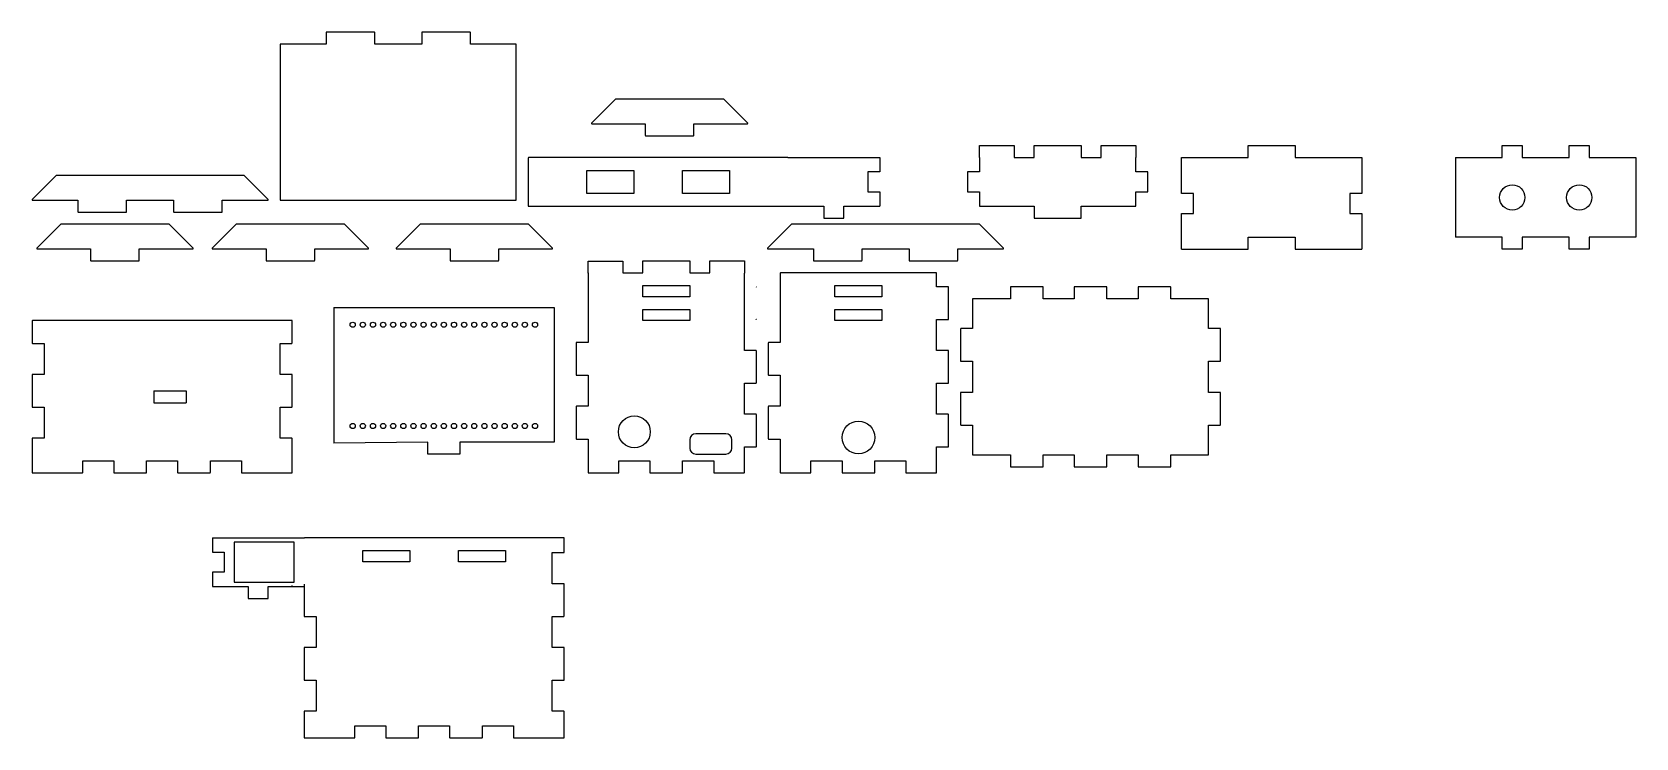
# Model space of a CAD drawing. Extents: x -149 to 253, y -122 to 55.
import ezdxf

# ---------------------------------------------------------------- set-up
doc = ezdxf.new("R2010")
doc.units = 0
doc.layers.add('MODELSKETCH_VISIBLE', color=7, linetype='CONTINUOUS')

msp = doc.modelspace()

# ---------------------------------------------------------------- linework, layer by layer
at = {"layer": 'MODELSKETCH_VISIBLE'}
for p, q in [((-86.76, 52.28), (-86.77, 52.27)), ((-86.72, 52.3), (-86.76, 52.28)), ((-75.3, 52.3), (-86.72, 52.3)), ((-75.29, 55.24), (-75.3, 55.22)), ((-75.3, 55.22), (-75.3, 52.3)), ((-75.28, 55.25), (-75.29, 55.24)), ((-75.27, 55.27), (-75.28, 55.25)), ((-75.26, 55.28), (-75.27, 55.27)), ((-75.22, 55.3), (-75.26, 55.28)), ((-63.18, 55.3), (-75.22, 55.3)), ((-63.16, 55.29), (-63.18, 55.3)), ((-63.15, 55.28), (-63.16, 55.29)), ((-63.13, 55.27), (-63.15, 55.28)), ((-63.12, 55.26), (-63.13, 55.27)), ((-63.1, 55.22), (-63.12, 55.26)), ((-63.1, 52.3), (-63.1, 55.22)), ((-51.3, 52.3), (-63.1, 52.3)), ((-51.29, 55.24), (-51.3, 55.22)), ((-51.3, 55.22), (-51.3, 52.3)), ((-51.28, 55.25), (-51.29, 55.24)), ((-51.27, 55.27), (-51.28, 55.25)), ((-51.26, 55.28), (-51.27, 55.27)), ((-51.22, 55.3), (-51.26, 55.28)), ((-39.18, 55.3), (-51.22, 55.3)), ((-39.16, 55.29), (-39.18, 55.3)), ((-39.15, 55.28), (-39.16, 55.29)), ((-39.13, 55.27), (-39.15, 55.28)), ((-39.12, 55.26), (-39.13, 55.27)), ((-39.1, 55.22), (-39.12, 55.26)), ((-39.1, 52.3), (-39.1, 55.22)), ((-27.68, 52.3), (-39.1, 52.3)), ((-27.66, 52.29), (-27.68, 52.3)), ((-27.65, 52.28), (-27.66, 52.29)), ((-27.63, 52.27), (-27.65, 52.28)), ((-86.79, 52.24), (-86.8, 52.22)), ((-86.8, 52.22), (-86.8, 13.18)), ((-86.78, 52.25), (-86.79, 52.24)), ((-86.77, 52.27), (-86.78, 52.25)), ((-27.62, 52.26), (-27.63, 52.27)), ((-27.6, 52.22), (-27.62, 52.26)), ((-27.6, 13.18), (-27.6, 52.22)), ((-2.71, 38.48), (-8.73, 32.46)), ((-2.67, 38.5), (-2.71, 38.48)), ((24.37, 38.5), (-2.67, 38.5)), ((24.41, 38.48), (24.37, 38.5)), ((30.43, 32.46), (24.41, 38.48)), ((-8.73, 32.46), (-8.75, 32.42)), ((-8.75, 32.42), (-8.75, 32.38)), ((-8.75, 32.38), (-8.73, 32.34)), ((-8.73, 32.34), (-8.72, 32.33)), ((-8.72, 32.33), (-8.68, 32.31)), ((-8.68, 32.31), (-8.67, 32.3)), ((-8.67, 32.3), (4.75, 32.3)), ((4.75, 32.3), (4.75, 29.38)), ((16.95, 32.3), (30.37, 32.3)), ((16.95, 29.38), (16.95, 32.3)), ((30.37, 32.3), (30.41, 32.32)), ((30.41, 32.32), (30.42, 32.33)), ((30.42, 32.33), (30.43, 32.35)), ((30.45, 32.42), (30.43, 32.46)), ((30.43, 32.35), (30.44, 32.36)), ((30.44, 32.36), (30.45, 32.38)), ((30.45, 32.38), (30.45, 32.42)), ((4.75, 29.38), (4.77, 29.34)), ((4.77, 29.34), (4.78, 29.33)), ((4.78, 29.33), (4.8, 29.32)), ((4.8, 29.32), (4.81, 29.31)), ((4.81, 29.31), (4.83, 29.3)), ((4.83, 29.3), (16.87, 29.3)), ((16.87, 29.3), (16.91, 29.32)), ((16.91, 29.32), (16.92, 29.33)), ((16.92, 29.33), (16.93, 29.35)), ((16.93, 29.35), (16.94, 29.36)), ((16.94, 29.36), (16.95, 29.38)), ((88.57, 23.8), (88.57, 26.8)), ((88.57, 26.8), (97.27, 26.8)), ((97.27, 26.8), (97.27, 23.8)), ((102.27, 23.8), (102.27, 26.8)), ((102.27, 26.8), (114.07, 26.8)), ((114.07, 26.8), (114.07, 23.8)), ((119.07, 23.8), (119.07, 26.8)), ((119.07, 26.8), (127.77, 26.8)), ((127.77, 26.8), (127.77, 23.8)), ((155.88, 23.8), (155.88, 26.8)), ((155.88, 26.8), (167.68, 26.8)), ((167.68, 26.8), (167.68, 23.8)), ((219.63, 23.8), (219.63, 26.8)), ((219.63, 26.8), (224.63, 26.8)), ((224.63, 26.8), (224.63, 23.8)), ((236.43, 26.8), (241.43, 26.8)), ((236.43, 23.8), (236.43, 26.8)), ((241.43, 26.8), (241.43, 23.8)), ((-24.59, 23.74), (-24.6, 23.72)), ((-24.6, 23.72), (-24.6, 11.68)), ((-24.58, 23.75), (-24.59, 23.74)), ((-24.57, 23.77), (-24.58, 23.75)), ((-24.56, 23.78), (-24.57, 23.77)), ((-24.52, 23.8), (-24.56, 23.78)), ((40.52, 23.8), (-24.52, 23.8)), ((-9.9, 20.6), (1.9, 20.6)), ((-9.9, 14.8), (-9.9, 20.6)), ((1.9, 20.6), (1.9, 14.8)), ((14.1, 20.6), (25.9, 20.6)), ((14.1, 14.8), (14.1, 20.6)), ((25.9, 20.6), (25.9, 14.8)), ((40.52, 23.8), (63.52, 23.8)), ((60.52, 20.2), (60.52, 15.2)), ((63.52, 20.2), (60.52, 20.2)), ((63.52, 23.8), (63.52, 20.2)), ((88.57, 20.2), (85.57, 20.2)), ((85.57, 20.2), (85.57, 15.2)), ((88.57, 23.8), (88.57, 20.2)), ((97.27, 23.8), (102.27, 23.8)), ((114.07, 23.8), (119.07, 23.8)), ((127.77, 20.2), (127.77, 23.8)), ((130.77, 20.2), (127.77, 20.2)), ((130.77, 15.2), (130.77, 20.2)), ((139.18, 14.8), (139.18, 23.8)), ((139.18, 23.8), (155.88, 23.8)), ((167.68, 23.8), (184.38, 23.8)), ((184.38, 23.8), (184.38, 14.8)), ((207.93, 23.8), (207.93, 3.8)), ((207.93, 23.8), (219.63, 23.8)), ((224.63, 23.8), (236.43, 23.8)), ((241.43, 23.8), (253.13, 23.8)), ((253.13, 23.8), (253.13, 3.8)), ((-142.96, 19.28), (-148.98, 13.26)), ((-142.92, 19.3), (-142.96, 19.28)), ((-95.88, 19.3), (-142.92, 19.3)), ((-95.84, 19.28), (-95.88, 19.3)), ((-89.82, 13.26), (-95.84, 19.28)), ((-148.98, 13.26), (-149, 13.22)), ((-149, 13.22), (-149, 13.18)), ((-149, 13.18), (-148.98, 13.14)), ((-148.98, 13.14), (-148.97, 13.13)), ((-148.97, 13.13), (-148.93, 13.11)), ((-148.93, 13.11), (-148.92, 13.1)), ((-148.92, 13.1), (-137.5, 13.1)), ((-137.5, 13.1), (-137.5, 10.18)), ((-125.3, 10.18), (-125.3, 13.1)), ((-125.3, 13.1), (-113.5, 13.1)), ((-113.5, 13.1), (-113.5, 10.18)), ((-101.3, 10.18), (-101.3, 13.1)), ((-101.3, 13.1), (-89.88, 13.1)), ((-89.88, 13.1), (-89.84, 13.12)), ((-89.84, 13.12), (-89.83, 13.13)), ((-89.83, 13.13), (-89.82, 13.15)), ((-89.8, 13.22), (-89.82, 13.26)), ((-89.82, 13.15), (-89.81, 13.16)), ((-89.81, 13.16), (-89.8, 13.18)), ((-89.8, 13.18), (-89.8, 13.22)), ((-86.8, 13.18), (-86.78, 13.14)), ((-86.78, 13.14), (-86.77, 13.13)), ((-86.77, 13.13), (-86.75, 13.12)), ((-86.75, 13.12), (-86.74, 13.11)), ((-86.74, 13.11), (-86.72, 13.1)), ((-86.72, 13.1), (-27.68, 13.1)), ((-27.68, 13.1), (-27.64, 13.12)), ((-27.64, 13.12), (-27.63, 13.13)), ((-27.63, 13.13), (-27.62, 13.15)), ((-27.62, 13.15), (-27.61, 13.16)), ((-27.61, 13.16), (-27.6, 13.18)), ((1.9, 14.8), (-9.9, 14.8)), ((25.9, 14.8), (14.1, 14.8)), ((60.52, 15.2), (63.52, 15.2)), ((63.52, 15.2), (63.52, 11.6)), ((85.57, 15.2), (88.57, 15.2)), ((88.57, 15.2), (88.57, 11.6)), ((127.77, 11.6), (127.77, 15.2)), ((127.77, 15.2), (130.77, 15.2)), ((142.18, 14.8), (139.18, 14.8)), ((142.18, 9.8), (142.18, 14.8)), ((184.38, 14.8), (181.38, 14.8)), ((181.38, 14.8), (181.38, 9.8)), ((-137.5, 10.18), (-137.48, 10.14)), ((-137.48, 10.14), (-137.47, 10.13)), ((-137.47, 10.13), (-137.45, 10.12)), ((-137.45, 10.12), (-137.44, 10.11)), ((-137.44, 10.11), (-137.42, 10.1)), ((-137.42, 10.1), (-125.38, 10.1)), ((-125.38, 10.1), (-125.34, 10.12)), ((-125.34, 10.12), (-125.33, 10.13)), ((-125.33, 10.13), (-125.32, 10.15)), ((-125.32, 10.15), (-125.31, 10.16)), ((-125.31, 10.16), (-125.3, 10.18)), ((-113.5, 10.18), (-113.48, 10.14)), ((-113.48, 10.14), (-113.47, 10.13)), ((-113.47, 10.13), (-113.45, 10.12)), ((-113.45, 10.12), (-113.44, 10.11)), ((-113.44, 10.11), (-113.42, 10.1)), ((-113.42, 10.1), (-101.38, 10.1)), ((-101.38, 10.1), (-101.34, 10.12)), ((-101.34, 10.12), (-101.33, 10.13)), ((-101.33, 10.13), (-101.32, 10.15)), ((-101.32, 10.15), (-101.31, 10.16)), ((-101.31, 10.16), (-101.3, 10.18)), ((-24.6, 11.68), (-24.58, 11.64)), ((-24.58, 11.64), (-24.57, 11.63)), ((-24.57, 11.63), (-24.55, 11.62)), ((-24.55, 11.62), (-24.54, 11.61)), ((-24.54, 11.61), (-24.52, 11.6)), ((-24.52, 11.6), (40.52, 11.6)), ((40.52, 11.6), (49.52, 11.6)), ((49.52, 11.6), (49.52, 8.6)), ((49.52, 8.6), (54.52, 8.6)), ((54.52, 11.6), (63.52, 11.6)), ((54.52, 8.6), (54.52, 11.6)), ((88.57, 11.6), (102.27, 11.6)), ((102.27, 11.6), (102.27, 8.6)), ((102.27, 8.6), (114.07, 8.6)), ((114.07, 11.6), (127.77, 11.6)), ((114.07, 8.6), (114.07, 11.6)), ((139.18, 9.8), (142.18, 9.8)), ((139.18, 0.8), (139.18, 9.8)), ((181.38, 9.8), (184.38, 9.8)), ((184.38, 9.8), (184.38, 0.8)), ((-141.77, 7.08), (-147.79, 1.06)), ((-141.73, 7.1), (-141.77, 7.08)), ((-114.69, 7.1), (-141.73, 7.1)), ((-114.65, 7.08), (-114.69, 7.1)), ((-108.63, 1.06), (-114.65, 7.08)), ((-97.8, 7.08), (-103.82, 1.06)), ((-97.76, 7.1), (-97.8, 7.08)), ((-70.72, 7.1), (-97.76, 7.1)), ((-70.68, 7.08), (-70.72, 7.1)), ((-64.66, 1.06), (-70.68, 7.08)), ((-51.67, 7.08), (-57.69, 1.06)), ((-51.63, 7.1), (-51.67, 7.08)), ((-24.59, 7.1), (-51.63, 7.1)), ((-24.55, 7.08), (-24.59, 7.1)), ((-18.53, 1.06), (-24.55, 7.08)), ((41.43, 7.08), (35.41, 1.06)), ((41.47, 7.1), (41.43, 7.08)), ((88.51, 7.1), (41.47, 7.1)), ((88.55, 7.08), (88.51, 7.1)), ((94.57, 1.06), (88.55, 7.08)), ((-147.79, 1.06), (-147.81, 1.02)), ((-147.81, 1.02), (-147.81, 0.98)), ((-147.81, 0.98), (-147.79, 0.94)), ((-147.79, 0.94), (-147.78, 0.93)), ((-147.78, 0.93), (-147.74, 0.91)), ((-147.74, 0.91), (-147.73, 0.9)), ((-147.73, 0.9), (-134.31, 0.9)), ((-134.31, 0.9), (-134.31, -2.02)), ((-122.11, 0.9), (-108.69, 0.9)), ((-122.11, -2.02), (-122.11, 0.9)), ((-108.69, 0.9), (-108.65, 0.92)), ((-108.65, 0.92), (-108.64, 0.93)), ((-108.64, 0.93), (-108.63, 0.95)), ((-108.61, 1.02), (-108.63, 1.06)), ((-108.63, 0.95), (-108.62, 0.96)), ((-108.62, 0.96), (-108.61, 0.98)), ((-108.61, 0.98), (-108.61, 1.02)), ((-103.82, 1.06), (-103.84, 1.02)), ((-103.84, 1.02), (-103.84, 0.98)), ((-103.84, 0.98), (-103.82, 0.94)), ((-103.82, 0.94), (-103.81, 0.93)), ((-103.81, 0.93), (-103.77, 0.91)), ((-103.77, 0.91), (-103.76, 0.9)), ((-103.76, 0.9), (-90.34, 0.9)), ((-90.34, 0.9), (-90.34, -2.02)), ((-78.14, 0.9), (-64.72, 0.9)), ((-78.14, -2.02), (-78.14, 0.9)), ((-64.72, 0.9), (-64.68, 0.92)), ((-64.68, 0.92), (-64.67, 0.93)), ((-64.67, 0.93), (-64.66, 0.95)), ((-64.64, 1.02), (-64.66, 1.06)), ((-64.66, 0.95), (-64.65, 0.96)), ((-64.65, 0.96), (-64.64, 0.98)), ((-64.64, 0.98), (-64.64, 1.02)), ((-57.69, 1.06), (-57.71, 1.02)), ((-57.71, 1.02), (-57.71, 0.98)), ((-57.71, 0.98), (-57.69, 0.94)), ((-57.69, 0.94), (-57.68, 0.93)), ((-57.68, 0.93), (-57.64, 0.91)), ((-57.64, 0.91), (-57.63, 0.9)), ((-57.63, 0.9), (-44.21, 0.9)), ((-44.21, 0.9), (-44.21, -2.02)), ((-32.01, -2.02), (-32.01, 0.9)), ((-32.01, 0.9), (-18.59, 0.9)), ((-18.59, 0.9), (-18.55, 0.92)), ((-18.55, 0.92), (-18.54, 0.93)), ((-18.54, 0.93), (-18.53, 0.95)), ((-18.51, 1.02), (-18.53, 1.06)), ((-18.53, 0.95), (-18.52, 0.96)), ((-18.52, 0.96), (-18.51, 0.98)), ((-18.51, 0.98), (-18.51, 1.02)), ((35.41, 1.06), (35.39, 1.02)), ((35.39, 1.02), (35.39, 0.98)), ((35.39, 0.98), (35.41, 0.94)), ((35.41, 0.94), (35.42, 0.93)), ((35.42, 0.93), (35.46, 0.91)), ((35.46, 0.91), (35.47, 0.9)), ((35.47, 0.9), (46.89, 0.9)), ((46.89, 0.9), (46.89, -2.02)), ((59.09, 0.9), (70.89, 0.9)), ((59.09, -2.02), (59.09, 0.9)), ((70.89, 0.9), (70.89, -2.02)), ((83.09, 0.9), (94.51, 0.9)), ((83.09, -2.02), (83.09, 0.9)), ((94.51, 0.9), (94.55, 0.92)), ((94.55, 0.92), (94.56, 0.93)), ((94.56, 0.93), (94.57, 0.95)), ((94.59, 1.02), (94.57, 1.06)), ((94.57, 0.95), (94.58, 0.96)), ((94.58, 0.96), (94.59, 0.98)), ((94.59, 0.98), (94.59, 1.02)), ((139.18, 0.8), (155.88, 0.8)), ((155.88, 0.8), (155.88, 3.8)), ((155.88, 3.8), (167.68, 3.8)), ((167.68, 3.8), (167.68, 0.8)), ((167.68, 0.8), (184.38, 0.8)), ((219.63, 3.8), (207.93, 3.8)), ((219.63, 0.8), (219.63, 3.8)), ((224.63, 0.8), (219.63, 0.8)), ((236.43, 3.8), (224.63, 3.8)), ((224.63, 3.8), (224.63, 0.8)), ((236.43, 0.8), (236.43, 3.8)), ((241.43, 0.8), (236.43, 0.8)), ((253.13, 3.8), (241.43, 3.8)), ((241.43, 3.8), (241.43, 0.8)), ((-134.31, -2.02), (-134.29, -2.06)), ((-134.29, -2.06), (-134.28, -2.07)), ((-134.28, -2.07), (-134.26, -2.08)), ((-134.26, -2.08), (-134.25, -2.09)), ((-134.25, -2.09), (-134.23, -2.1)), ((-134.23, -2.1), (-122.19, -2.1)), ((-122.19, -2.1), (-122.15, -2.08)), ((-122.15, -2.08), (-122.14, -2.07)), ((-122.14, -2.07), (-122.13, -2.05)), ((-122.13, -2.05), (-122.12, -2.04)), ((-122.12, -2.04), (-122.11, -2.02)), ((-90.34, -2.02), (-90.32, -2.06)), ((-90.32, -2.06), (-90.31, -2.07)), ((-90.31, -2.07), (-90.29, -2.08)), ((-90.29, -2.08), (-90.28, -2.09)), ((-90.28, -2.09), (-90.26, -2.1)), ((-90.26, -2.1), (-78.22, -2.1)), ((-78.22, -2.1), (-78.18, -2.08)), ((-78.18, -2.08), (-78.17, -2.07)), ((-78.17, -2.07), (-78.16, -2.05)), ((-78.16, -2.05), (-78.15, -2.04)), ((-78.15, -2.04), (-78.14, -2.02)), ((-44.21, -2.02), (-44.19, -2.06)), ((-44.19, -2.06), (-44.18, -2.07)), ((-44.18, -2.07), (-44.16, -2.08)), ((-44.16, -2.08), (-44.15, -2.09)), ((-44.15, -2.09), (-44.13, -2.1)), ((-44.13, -2.1), (-32.09, -2.1)), ((-32.09, -2.1), (-32.05, -2.08)), ((-32.05, -2.08), (-32.04, -2.07)), ((-32.04, -2.07), (-32.03, -2.05)), ((-32.03, -2.05), (-32.02, -2.04)), ((-32.02, -2.04), (-32.01, -2.02)), ((-9.6, -5.18), (-9.6, -2.18)), ((-9.6, -2.18), (-0.9, -2.18)), ((-0.9, -2.18), (-0.9, -5.1)), ((4.1, -5.1), (4.1, -2.12)), ((4.1, -2.12), (15.9, -2.12)), ((15.9, -2.12), (15.9, -5.1)), ((20.9, -5.1), (20.9, -2.12)), ((20.9, -2.12), (29.6, -2.12)), ((29.6, -2.12), (29.6, -5.18)), ((46.89, -2.02), (46.91, -2.06)), ((46.91, -2.06), (46.92, -2.07)), ((46.92, -2.07), (46.94, -2.08)), ((46.94, -2.08), (46.95, -2.09)), ((46.95, -2.09), (46.97, -2.1)), ((46.97, -2.1), (59.01, -2.1)), ((59.01, -2.1), (59.05, -2.08)), ((59.05, -2.08), (59.06, -2.07)), ((59.06, -2.07), (59.07, -2.05)), ((59.07, -2.05), (59.08, -2.04)), ((59.08, -2.04), (59.09, -2.02)), ((70.89, -2.02), (70.91, -2.06)), ((70.91, -2.06), (70.92, -2.07)), ((70.92, -2.07), (70.94, -2.08)), ((70.94, -2.08), (70.95, -2.09)), ((70.95, -2.09), (70.97, -2.1)), ((70.97, -2.1), (83.01, -2.1)), ((83.01, -2.1), (83.05, -2.08)), ((83.05, -2.08), (83.06, -2.07)), ((83.06, -2.07), (83.07, -2.05)), ((83.07, -2.05), (83.08, -2.04)), ((83.08, -2.04), (83.09, -2.02)), ((-9.59, -5.16), (-9.6, -5.18)), ((-9.6, -5.18), (-9.6, -22.6)), ((-9.58, -5.15), (-9.59, -5.16)), ((-9.57, -5.13), (-9.58, -5.15)), ((-9.52, -5.1), (-9.56, -5.12)), ((-0.9, -5.1), (4.1, -5.1)), ((15.9, -5.1), (20.9, -5.1)), ((29.55, -5.12), (29.54, -5.11)), ((29.57, -5.13), (29.55, -5.12)), ((29.58, -5.14), (29.57, -5.13)), ((29.6, -5.18), (29.58, -5.14)), ((29.6, -16.8), (29.6, -5.18)), ((38.61, -5.16), (38.6, -5.18)), ((38.6, -5.18), (38.6, -22.6)), ((38.62, -5.15), (38.61, -5.16)), ((38.63, -5.13), (38.62, -5.15)), ((38.64, -5.12), (38.63, -5.13)), ((38.68, -5.1), (38.64, -5.12)), ((77.72, -5.1), (38.68, -5.1)), ((77.74, -5.11), (77.72, -5.1)), ((77.75, -5.12), (77.74, -5.11)), ((77.77, -5.13), (77.75, -5.12)), ((77.78, -5.14), (77.77, -5.13)), ((77.8, -5.18), (77.78, -5.14)), ((77.8, -8.6), (77.8, -5.18)), ((4.1, -8.3), (15.9, -8.3)), ((4.1, -11.1), (4.1, -8.3)), ((15.9, -11.1), (4.1, -11.1)), ((15.9, -8.3), (15.9, -11.1)), ((32.54, -8.61), (32.52, -8.6)), ((32.55, -8.62), (32.54, -8.61)), ((32.57, -8.63), (32.55, -8.62)), ((32.58, -8.64), (32.57, -8.63)), ((32.6, -8.68), (32.58, -8.64)), ((52.3, -8.3), (64.1, -8.3)), ((52.3, -11.1), (52.3, -8.3)), ((64.1, -11.1), (52.3, -11.1)), ((64.1, -8.3), (64.1, -11.1)), ((80.72, -8.6), (77.8, -8.6)), ((80.74, -8.61), (80.72, -8.6)), ((80.75, -8.62), (80.74, -8.61)), ((80.77, -8.63), (80.75, -8.62)), ((80.78, -8.64), (80.77, -8.63)), ((80.8, -8.68), (80.78, -8.64)), ((80.8, -16.72), (80.8, -8.68)), ((86.81, -11.66), (86.8, -11.68)), ((86.8, -11.68), (86.8, -19.1)), ((86.82, -11.65), (86.81, -11.66)), ((86.83, -11.63), (86.82, -11.65)), ((86.84, -11.62), (86.83, -11.63)), ((86.88, -11.6), (86.84, -11.62)), ((96.3, -11.6), (86.88, -11.6)), ((96.31, -8.66), (96.3, -8.68)), ((96.3, -8.68), (96.3, -11.6)), ((96.32, -8.65), (96.31, -8.66)), ((96.33, -8.63), (96.32, -8.65)), ((96.34, -8.62), (96.33, -8.63)), ((96.38, -8.6), (96.34, -8.62)), ((104.42, -8.6), (96.38, -8.6)), ((104.44, -8.61), (104.42, -8.6)), ((104.45, -8.62), (104.44, -8.61)), ((104.47, -8.63), (104.45, -8.62)), ((104.48, -8.64), (104.47, -8.63)), ((104.5, -8.68), (104.48, -8.64)), ((104.5, -11.6), (104.5, -8.68)), ((112.3, -11.6), (104.5, -11.6)), ((112.31, -8.66), (112.3, -8.68)), ((112.3, -8.68), (112.3, -11.6)), ((112.32, -8.65), (112.31, -8.66)), ((112.33, -8.63), (112.32, -8.65)), ((112.34, -8.62), (112.33, -8.63)), ((112.38, -8.6), (112.34, -8.62)), ((120.42, -8.6), (112.38, -8.6)), ((120.44, -8.61), (120.42, -8.6)), ((120.45, -8.62), (120.44, -8.61)), ((120.47, -8.63), (120.45, -8.62)), ((120.48, -8.64), (120.47, -8.63)), ((120.5, -8.68), (120.48, -8.64)), ((120.5, -11.6), (120.5, -8.68)), ((128.3, -11.6), (120.5, -11.6)), ((128.31, -8.66), (128.3, -8.68)), ((128.3, -8.68), (128.3, -11.6)), ((128.32, -8.65), (128.31, -8.66)), ((128.33, -8.63), (128.32, -8.65)), ((128.34, -8.62), (128.33, -8.63)), ((128.38, -8.6), (128.34, -8.62)), ((136.42, -8.6), (128.38, -8.6)), ((136.44, -8.61), (136.42, -8.6)), ((136.45, -8.62), (136.44, -8.61)), ((136.47, -8.63), (136.45, -8.62)), ((136.48, -8.64), (136.47, -8.63)), ((136.5, -8.68), (136.48, -8.64)), ((136.5, -11.6), (136.5, -8.68)), ((145.92, -11.6), (136.5, -11.6)), ((145.94, -11.61), (145.92, -11.6)), ((145.95, -11.62), (145.94, -11.61)), ((145.97, -11.63), (145.95, -11.62)), ((145.98, -11.64), (145.97, -11.63)), ((146, -11.68), (145.98, -11.64)), ((146, -19.1), (146, -11.68)), ((-73.37, -13.83), (-18.13, -13.83)), ((-73.37, -13.83), (-73.37, -47.83)), ((-18.13, -13.83), (-18.13, -47.63)), ((4.1, -14.3), (15.9, -14.3)), ((4.1, -17.1), (4.1, -14.3)), ((15.9, -14.3), (15.9, -17.1)), ((52.3, -14.3), (64.1, -14.3)), ((52.3, -17.1), (52.3, -14.3)), ((64.1, -14.3), (64.1, -17.1)), ((-148.99, -17.16), (-149, -17.18)), ((-149, -17.18), (-149, -22.72)), ((-148.98, -17.15), (-148.99, -17.16)), ((-148.97, -17.13), (-148.98, -17.15)), ((-148.96, -17.12), (-148.97, -17.13)), ((-148.92, -17.1), (-148.96, -17.12)), ((-83.8, -17.1), (-148.92, -17.1)), ((-83.8, -22.72), (-83.8, -17.1)), ((15.9, -17.1), (4.1, -17.1)), ((29.6, -24.6), (29.6, -16.8)), ((32.52, -16.8), (32.56, -16.78)), ((32.56, -16.78), (32.57, -16.77)), ((32.57, -16.77), (32.58, -16.75)), ((32.58, -16.75), (32.59, -16.74)), ((32.59, -16.74), (32.6, -16.72)), ((64.1, -17.1), (52.3, -17.1)), ((77.8, -16.8), (80.72, -16.8)), ((77.8, -24.6), (77.8, -16.8)), ((80.72, -16.8), (80.76, -16.78)), ((80.76, -16.78), (80.77, -16.77)), ((80.77, -16.77), (80.78, -16.75)), ((80.78, -16.75), (80.79, -16.74)), ((80.79, -16.74), (80.8, -16.72)), ((83.81, -19.16), (83.8, -19.18)), ((83.8, -19.18), (83.8, -27.22)), ((83.82, -19.15), (83.81, -19.16)), ((83.83, -19.13), (83.82, -19.15)), ((83.84, -19.12), (83.83, -19.13)), ((83.88, -19.1), (83.84, -19.12)), ((86.8, -19.1), (83.88, -19.1)), ((148.92, -19.1), (146, -19.1)), ((148.94, -19.11), (148.92, -19.1)), ((148.95, -19.12), (148.94, -19.11)), ((148.97, -19.13), (148.95, -19.12)), ((148.98, -19.14), (148.97, -19.13)), ((149, -19.18), (148.98, -19.14)), ((149, -27.22), (149, -19.18)), ((-149, -22.72), (-148.98, -22.76)), ((-148.98, -22.76), (-148.97, -22.77)), ((-148.97, -22.77), (-148.95, -22.78)), ((-148.95, -22.78), (-148.94, -22.79)), ((-148.94, -22.79), (-148.92, -22.8)), ((-148.92, -22.8), (-146, -22.8)), ((-146, -22.8), (-146, -30.6)), ((-86.8, -22.8), (-83.88, -22.8)), ((-86.8, -30.6), (-86.8, -22.8)), ((-83.88, -22.8), (-83.84, -22.78)), ((-83.84, -22.78), (-83.83, -22.77)), ((-83.83, -22.77), (-83.82, -22.75)), ((-83.82, -22.75), (-83.81, -22.74)), ((-83.81, -22.74), (-83.8, -22.72)), ((-12.59, -22.66), (-12.6, -22.68)), ((-12.6, -22.68), (-12.6, -30.72)), ((-12.58, -22.65), (-12.59, -22.66)), ((-12.57, -22.63), (-12.58, -22.65)), ((-12.56, -22.62), (-12.57, -22.63)), ((-12.52, -22.6), (-12.56, -22.62)), ((-9.6, -22.6), (-12.52, -22.6)), ((35.61, -22.66), (35.6, -22.68)), ((35.6, -22.68), (35.6, -30.72)), ((35.62, -22.65), (35.61, -22.66)), ((35.63, -22.63), (35.62, -22.65)), ((35.64, -22.62), (35.63, -22.63)), ((35.68, -22.6), (35.64, -22.62)), ((38.6, -22.6), (35.68, -22.6)), ((32.52, -24.6), (29.6, -24.6)), ((32.54, -24.61), (32.52, -24.6)), ((32.55, -24.62), (32.54, -24.61)), ((32.57, -24.63), (32.55, -24.62)), ((32.58, -24.64), (32.57, -24.63)), ((32.6, -24.68), (32.58, -24.64)), ((32.6, -32.72), (32.6, -24.68)), ((80.72, -24.6), (77.8, -24.6)), ((80.74, -24.61), (80.72, -24.6)), ((80.75, -24.62), (80.74, -24.61)), ((80.77, -24.63), (80.75, -24.62)), ((80.78, -24.64), (80.77, -24.63)), ((80.8, -24.68), (80.78, -24.64)), ((80.8, -32.72), (80.8, -24.68)), ((83.8, -27.22), (83.82, -27.26)), ((83.82, -27.26), (83.83, -27.27)), ((83.83, -27.27), (83.85, -27.28)), ((83.85, -27.28), (83.86, -27.29)), ((83.86, -27.29), (83.88, -27.3)), ((83.88, -27.3), (86.8, -27.3)), ((86.8, -27.3), (86.8, -35.1)), ((146, -27.3), (148.92, -27.3)), ((146, -35.1), (146, -27.3)), ((148.92, -27.3), (148.96, -27.28)), ((148.96, -27.28), (148.97, -27.27)), ((148.97, -27.27), (148.98, -27.25)), ((148.98, -27.25), (148.99, -27.24)), ((148.99, -27.24), (149, -27.22)), ((-148.99, -30.66), (-149, -30.68)), ((-149, -30.68), (-149, -38.72)), ((-148.98, -30.65), (-148.99, -30.66)), ((-148.97, -30.63), (-148.98, -30.65)), ((-148.96, -30.62), (-148.97, -30.63)), ((-148.92, -30.6), (-148.96, -30.62)), ((-146, -30.6), (-148.92, -30.6)), ((-83.88, -30.6), (-86.8, -30.6)), ((-83.86, -30.61), (-83.88, -30.6)), ((-83.85, -30.62), (-83.86, -30.61)), ((-83.83, -30.63), (-83.85, -30.62)), ((-83.82, -30.64), (-83.83, -30.63)), ((-83.8, -30.68), (-83.82, -30.64)), ((-83.8, -38.72), (-83.8, -30.68)), ((-12.6, -30.72), (-12.58, -30.76)), ((-12.58, -30.76), (-12.57, -30.77)), ((-12.57, -30.77), (-12.55, -30.78)), ((-12.55, -30.78), (-12.54, -30.79)), ((-12.54, -30.79), (-12.52, -30.8)), ((-12.52, -30.8), (-9.6, -30.8)), ((-9.6, -30.8), (-9.6, -38.6)), ((35.6, -30.72), (35.62, -30.76)), ((35.62, -30.76), (35.63, -30.77)), ((35.63, -30.77), (35.65, -30.78)), ((35.65, -30.78), (35.66, -30.79)), ((35.66, -30.79), (35.68, -30.8)), ((35.68, -30.8), (38.6, -30.8)), ((38.6, -30.8), (38.6, -38.6)), ((-118.44, -34.7), (-118.44, -37.7)), ((-118.44, -34.7), (-110.4, -34.7)), ((-110.4, -34.7), (-110.4, -37.7)), ((29.6, -32.8), (32.52, -32.8)), ((29.6, -40.6), (29.6, -32.8)), ((32.52, -32.8), (32.56, -32.78)), ((32.56, -32.78), (32.57, -32.77)), ((32.57, -32.77), (32.58, -32.75)), ((32.58, -32.75), (32.59, -32.74)), ((32.59, -32.74), (32.6, -32.72)), ((77.8, -32.8), (80.72, -32.8)), ((77.8, -40.6), (77.8, -32.8)), ((80.72, -32.8), (80.76, -32.78)), ((80.76, -32.78), (80.77, -32.77)), ((80.77, -32.77), (80.78, -32.75)), ((80.78, -32.75), (80.79, -32.74)), ((80.79, -32.74), (80.8, -32.72)), ((83.81, -35.16), (83.8, -35.18)), ((83.8, -35.18), (83.8, -43.22)), ((83.82, -35.15), (83.81, -35.16)), ((83.83, -35.13), (83.82, -35.15)), ((83.84, -35.12), (83.83, -35.13)), ((83.88, -35.1), (83.84, -35.12)), ((86.8, -35.1), (83.88, -35.1)), ((148.92, -35.1), (146, -35.1)), ((148.94, -35.11), (148.92, -35.1)), ((148.95, -35.12), (148.94, -35.11)), ((148.97, -35.13), (148.95, -35.12)), ((148.98, -35.14), (148.97, -35.13)), ((149, -35.18), (148.98, -35.14)), ((149, -43.22), (149, -35.18)), ((-149, -38.72), (-148.98, -38.76)), ((-148.98, -38.76), (-148.97, -38.77)), ((-148.97, -38.77), (-148.95, -38.78)), ((-148.95, -38.78), (-148.94, -38.79)), ((-148.94, -38.79), (-148.92, -38.8)), ((-148.92, -38.8), (-146, -38.8)), ((-146, -38.8), (-146, -46.6)), ((-118.44, -37.7), (-110.4, -37.7)), ((-86.8, -38.8), (-83.88, -38.8)), ((-86.8, -46.6), (-86.8, -38.8)), ((-83.88, -38.8), (-83.84, -38.78)), ((-83.84, -38.78), (-83.83, -38.77)), ((-83.83, -38.77), (-83.82, -38.75)), ((-83.82, -38.75), (-83.81, -38.74)), ((-83.81, -38.74), (-83.8, -38.72)), ((-12.59, -38.66), (-12.6, -38.68)), ((-12.6, -38.68), (-12.6, -46.72)), ((-12.58, -38.65), (-12.59, -38.66)), ((-12.57, -38.63), (-12.58, -38.65)), ((-12.56, -38.62), (-12.57, -38.63)), ((-12.52, -38.6), (-12.56, -38.62)), ((-9.6, -38.6), (-12.52, -38.6)), ((35.61, -38.66), (35.6, -38.68)), ((35.6, -38.68), (35.6, -46.72)), ((35.62, -38.65), (35.61, -38.66)), ((35.63, -38.63), (35.62, -38.65)), ((35.64, -38.62), (35.63, -38.63)), ((35.68, -38.6), (35.64, -38.62)), ((38.6, -38.6), (35.68, -38.6)), ((32.52, -40.6), (29.6, -40.6)), ((32.54, -40.61), (32.52, -40.6)), ((32.55, -40.62), (32.54, -40.61)), ((32.57, -40.63), (32.55, -40.62)), ((32.58, -40.64), (32.57, -40.63)), ((32.6, -40.68), (32.58, -40.64)), ((32.6, -48.72), (32.6, -40.68)), ((80.72, -40.6), (77.8, -40.6)), ((80.74, -40.61), (80.72, -40.6)), ((80.75, -40.62), (80.74, -40.61)), ((80.77, -40.63), (80.75, -40.62)), ((80.78, -40.64), (80.77, -40.63)), ((80.8, -40.68), (80.78, -40.64)), ((80.8, -48.72), (80.8, -40.68)), ((83.8, -43.22), (83.82, -43.26)), ((83.82, -43.26), (83.83, -43.27)), ((83.83, -43.27), (83.85, -43.28)), ((83.85, -43.28), (83.86, -43.29)), ((83.86, -43.29), (83.88, -43.3)), ((83.88, -43.3), (86.8, -43.3)), ((86.8, -43.3), (86.8, -50.72)), ((146, -50.72), (146, -43.3)), ((146, -43.3), (148.92, -43.3)), ((148.92, -43.3), (148.96, -43.28)), ((148.96, -43.28), (148.97, -43.27)), ((148.97, -43.27), (148.98, -43.25)), ((148.98, -43.25), (148.99, -43.24)), ((148.99, -43.24), (149, -43.22)), ((-148.99, -46.66), (-149, -46.68)), ((-149, -46.68), (-149, -55.22)), ((-148.98, -46.65), (-148.99, -46.66)), ((-148.97, -46.63), (-148.98, -46.65)), ((-148.96, -46.62), (-148.97, -46.63)), ((-148.92, -46.6), (-148.96, -46.62)), ((-146, -46.6), (-148.92, -46.6)), ((-83.88, -46.6), (-86.8, -46.6)), ((-83.86, -46.61), (-83.88, -46.6)), ((-83.85, -46.62), (-83.86, -46.61)), ((-83.83, -46.63), (-83.85, -46.62)), ((-83.82, -46.64), (-83.83, -46.63)), ((-83.8, -46.68), (-83.82, -46.64)), ((-83.8, -55.22), (-83.8, -46.68)), ((-49.77, -47.63), (-73.37, -47.83)), ((-49.77, -50.63), (-49.77, -47.63)), ((-41.73, -47.63), (-41.73, -50.63)), ((-18.13, -47.63), (-41.73, -47.63)), ((-12.6, -46.72), (-12.58, -46.76)), ((-12.58, -46.76), (-12.57, -46.77)), ((-12.57, -46.77), (-12.55, -46.78)), ((-12.55, -46.78), (-12.54, -46.79)), ((-12.54, -46.79), (-12.52, -46.8)), ((-12.52, -46.8), (-9.6, -46.8)), ((-9.6, -46.8), (-9.6, -55.22)), ((15.89, -46.99), (15.89, -49.07)), ((24.98, -45.49), (17.39, -45.49)), ((26.48, -49.07), (26.48, -46.99)), ((35.6, -46.72), (35.62, -46.76)), ((35.62, -46.76), (35.63, -46.77)), ((35.63, -46.77), (35.65, -46.78)), ((35.65, -46.78), (35.66, -46.79)), ((35.66, -46.79), (35.68, -46.8)), ((35.68, -46.8), (38.6, -46.8)), ((38.6, -46.8), (38.6, -55.22)), ((-41.73, -50.63), (-49.77, -50.63)), ((17.39, -50.57), (24.98, -50.57)), ((29.6, -48.8), (32.52, -48.8)), ((29.6, -55.22), (29.6, -48.8)), ((32.52, -48.8), (32.56, -48.78)), ((32.56, -48.78), (32.57, -48.77)), ((32.57, -48.77), (32.58, -48.75)), ((32.58, -48.75), (32.59, -48.74)), ((32.59, -48.74), (32.6, -48.72)), ((77.8, -55.22), (77.8, -48.8)), ((77.8, -48.8), (80.72, -48.8)), ((80.72, -48.8), (80.76, -48.78)), ((80.76, -48.78), (80.77, -48.77)), ((80.77, -48.77), (80.78, -48.75)), ((80.78, -48.75), (80.79, -48.74)), ((80.79, -48.74), (80.8, -48.72)), ((86.8, -50.72), (86.82, -50.76)), ((86.82, -50.76), (86.83, -50.77)), ((86.83, -50.77), (86.85, -50.78)), ((86.85, -50.78), (86.86, -50.79)), ((86.86, -50.79), (86.88, -50.8)), ((86.88, -50.8), (96.3, -50.8)), ((96.3, -50.8), (96.3, -53.72)), ((104.5, -50.8), (112.3, -50.8)), ((104.5, -53.72), (104.5, -50.8)), ((112.3, -50.8), (112.3, -53.72)), ((120.5, -50.8), (128.3, -50.8)), ((120.5, -53.72), (120.5, -50.8)), ((128.3, -50.8), (128.3, -53.72)), ((136.5, -50.8), (145.92, -50.8)), ((136.5, -53.72), (136.5, -50.8)), ((145.92, -50.8), (145.96, -50.78)), ((145.96, -50.78), (145.97, -50.77)), ((145.97, -50.77), (145.98, -50.75)), ((145.98, -50.75), (145.99, -50.74)), ((145.99, -50.74), (146, -50.72)), ((-149, -55.22), (-148.98, -55.26)), ((-148.98, -55.26), (-148.97, -55.27)), ((-148.97, -55.27), (-148.95, -55.28)), ((-148.95, -55.28), (-148.94, -55.29)), ((-148.94, -55.29), (-148.92, -55.3)), ((-148.92, -55.3), (-136.38, -55.3)), ((-136.38, -55.3), (-136.34, -55.28)), ((-136.34, -55.28), (-136.33, -55.27)), ((-136.33, -55.27), (-136.32, -55.25)), ((-136.32, -55.25), (-136.31, -55.24)), ((-136.31, -55.24), (-136.3, -55.22)), ((-136.3, -52.3), (-128.5, -52.3)), ((-136.3, -55.22), (-136.3, -52.3)), ((-128.5, -52.3), (-128.5, -55.22)), ((-128.5, -55.22), (-128.48, -55.26)), ((-128.48, -55.26), (-128.47, -55.27)), ((-128.47, -55.27), (-128.45, -55.28)), ((-128.45, -55.28), (-128.44, -55.29)), ((-128.44, -55.29), (-128.42, -55.3)), ((-128.42, -55.3), (-120.38, -55.3)), ((-120.38, -55.3), (-120.34, -55.28)), ((-120.34, -55.28), (-120.33, -55.27)), ((-120.33, -55.27), (-120.32, -55.25)), ((-120.32, -55.25), (-120.31, -55.24)), ((-120.31, -55.24), (-120.3, -55.22)), ((-120.3, -52.3), (-112.5, -52.3)), ((-120.3, -55.22), (-120.3, -52.3)), ((-112.5, -52.3), (-112.5, -55.22)), ((-112.5, -55.22), (-112.48, -55.26)), ((-112.48, -55.26), (-112.47, -55.27)), ((-112.47, -55.27), (-112.45, -55.28)), ((-112.45, -55.28), (-112.44, -55.29)), ((-112.44, -55.29), (-112.42, -55.3)), ((-112.42, -55.3), (-104.38, -55.3)), ((-104.38, -55.3), (-104.34, -55.28)), ((-104.34, -55.28), (-104.33, -55.27)), ((-104.33, -55.27), (-104.32, -55.25)), ((-104.32, -55.25), (-104.31, -55.24)), ((-104.31, -55.24), (-104.3, -55.22)), ((-104.3, -55.22), (-104.3, -52.3)), ((-104.3, -52.3), (-96.5, -52.3)), ((-96.5, -52.3), (-96.5, -55.22)), ((-96.5, -55.22), (-96.48, -55.26)), ((-96.48, -55.26), (-96.47, -55.27)), ((-96.47, -55.27), (-96.45, -55.28)), ((-96.45, -55.28), (-96.44, -55.29)), ((-96.44, -55.29), (-96.42, -55.3)), ((-96.42, -55.3), (-83.88, -55.3)), ((-83.88, -55.3), (-83.84, -55.28)), ((-83.84, -55.28), (-83.83, -55.27)), ((-83.83, -55.27), (-83.82, -55.25)), ((-83.82, -55.25), (-83.81, -55.24)), ((-83.81, -55.24), (-83.8, -55.22)), ((-9.6, -55.22), (-9.58, -55.26)), ((-9.58, -55.26), (-9.57, -55.27)), ((-9.57, -55.27), (-9.55, -55.28)), ((-9.55, -55.28), (-9.54, -55.29)), ((-9.54, -55.29), (-9.52, -55.3)), ((-9.52, -55.3), (-1.98, -55.3)), ((-1.98, -55.3), (-1.94, -55.28)), ((-1.94, -55.28), (-1.93, -55.27)), ((-1.93, -55.27), (-1.92, -55.25)), ((-1.92, -55.25), (-1.91, -55.24)), ((-1.91, -55.24), (-1.9, -55.22)), ((-1.9, -52.3), (5.9, -52.3)), ((-1.9, -55.22), (-1.9, -52.3)), ((5.9, -52.3), (5.9, -55.22)), ((5.9, -55.22), (5.92, -55.26)), ((5.92, -55.26), (5.93, -55.27)), ((5.93, -55.27), (5.95, -55.28)), ((5.95, -55.28), (5.96, -55.29)), ((5.96, -55.29), (5.98, -55.3)), ((5.98, -55.3), (14.02, -55.3)), ((14.02, -55.3), (14.06, -55.28)), ((14.06, -55.28), (14.07, -55.27)), ((14.07, -55.27), (14.08, -55.25)), ((14.08, -55.25), (14.09, -55.24)), ((14.09, -55.24), (14.1, -55.22)), ((14.1, -52.3), (21.9, -52.3)), ((14.1, -55.22), (14.1, -52.3)), ((21.9, -52.3), (21.9, -55.22)), ((21.9, -55.22), (21.92, -55.26)), ((21.92, -55.26), (21.93, -55.27)), ((21.93, -55.27), (21.95, -55.28)), ((21.95, -55.28), (21.96, -55.29)), ((21.96, -55.29), (21.98, -55.3)), ((21.98, -55.3), (29.52, -55.3)), ((29.52, -55.3), (29.56, -55.28)), ((29.56, -55.28), (29.57, -55.27)), ((29.57, -55.27), (29.58, -55.25)), ((29.58, -55.25), (29.59, -55.24)), ((29.59, -55.24), (29.6, -55.22)), ((38.6, -55.22), (38.62, -55.26)), ((38.62, -55.26), (38.63, -55.27)), ((38.63, -55.27), (38.65, -55.28)), ((38.65, -55.28), (38.66, -55.29)), ((38.66, -55.29), (38.68, -55.3)), ((38.68, -55.3), (46.22, -55.3)), ((46.22, -55.3), (46.26, -55.28)), ((46.26, -55.28), (46.27, -55.27)), ((46.27, -55.27), (46.28, -55.25)), ((46.28, -55.25), (46.29, -55.24)), ((46.29, -55.24), (46.3, -55.22)), ((46.3, -52.3), (54.1, -52.3)), ((46.3, -55.22), (46.3, -52.3)), ((54.1, -52.3), (54.1, -55.22)), ((54.1, -55.22), (54.12, -55.26)), ((54.12, -55.26), (54.13, -55.27)), ((54.13, -55.27), (54.15, -55.28)), ((54.15, -55.28), (54.16, -55.29)), ((54.16, -55.29), (54.18, -55.3)), ((54.18, -55.3), (62.22, -55.3)), ((62.22, -55.3), (62.26, -55.28)), ((62.26, -55.28), (62.27, -55.27)), ((62.27, -55.27), (62.28, -55.25)), ((62.28, -55.25), (62.29, -55.24)), ((62.29, -55.24), (62.3, -55.22)), ((62.3, -52.3), (70.1, -52.3)), ((62.3, -55.22), (62.3, -52.3)), ((70.1, -52.3), (70.1, -55.22)), ((70.1, -55.22), (70.12, -55.26)), ((70.12, -55.26), (70.13, -55.27)), ((70.13, -55.27), (70.15, -55.28)), ((70.15, -55.28), (70.16, -55.29)), ((70.16, -55.29), (70.18, -55.3)), ((70.18, -55.3), (77.72, -55.3)), ((77.72, -55.3), (77.76, -55.28)), ((77.76, -55.28), (77.77, -55.27)), ((77.77, -55.27), (77.78, -55.25)), ((77.78, -55.25), (77.79, -55.24)), ((77.79, -55.24), (77.8, -55.22)), ((96.3, -53.72), (96.32, -53.76)), ((96.32, -53.76), (96.33, -53.77)), ((96.33, -53.77), (96.35, -53.78)), ((96.35, -53.78), (96.36, -53.79)), ((96.36, -53.79), (96.38, -53.8)), ((96.38, -53.8), (104.42, -53.8)), ((104.42, -53.8), (104.46, -53.78)), ((104.46, -53.78), (104.47, -53.77)), ((104.47, -53.77), (104.48, -53.75)), ((104.48, -53.75), (104.49, -53.74)), ((104.49, -53.74), (104.5, -53.72)), ((112.3, -53.72), (112.32, -53.76)), ((112.32, -53.76), (112.33, -53.77)), ((112.33, -53.77), (112.35, -53.78)), ((112.35, -53.78), (112.36, -53.79)), ((112.36, -53.79), (112.38, -53.8)), ((112.38, -53.8), (120.42, -53.8)), ((120.42, -53.8), (120.46, -53.78)), ((120.46, -53.78), (120.47, -53.77)), ((120.47, -53.77), (120.48, -53.75)), ((120.48, -53.75), (120.49, -53.74)), ((120.49, -53.74), (120.5, -53.72)), ((128.3, -53.72), (128.32, -53.76)), ((128.32, -53.76), (128.33, -53.77)), ((128.33, -53.77), (128.35, -53.78)), ((128.35, -53.78), (128.36, -53.79)), ((128.36, -53.79), (128.38, -53.8)), ((128.38, -53.8), (136.42, -53.8)), ((136.42, -53.8), (136.46, -53.78)), ((136.46, -53.78), (136.47, -53.77)), ((136.47, -53.77), (136.48, -53.75)), ((136.48, -53.75), (136.49, -53.74)), ((136.49, -53.74), (136.5, -53.72)), ((-103.8, -71.6), (-103.8, -75.2)), ((-103.8, -71.6), (-80.72, -71.6)), ((-15.68, -71.6), (-80.72, -71.6)), ((-15.66, -71.61), (-15.68, -71.6)), ((-15.65, -71.62), (-15.66, -71.61)), ((-15.63, -71.63), (-15.65, -71.62)), ((-15.62, -71.64), (-15.63, -71.63)), ((-15.6, -71.68), (-15.62, -71.64)), ((-15.6, -75.22), (-15.6, -71.68)), ((-103.8, -75.2), (-100.8, -75.2)), ((-100.8, -75.2), (-100.8, -80.2)), ((-83.3, -72.7), (-98.3, -72.7)), ((-98.3, -72.7), (-98.3, -82.7)), ((-83.3, -82.7), (-83.3, -72.7)), ((-66.1, -74.8), (-54.3, -74.8)), ((-66.1, -77.6), (-66.1, -74.8)), ((-54.3, -74.8), (-54.3, -77.6)), ((-42.1, -74.8), (-30.3, -74.8)), ((-42.1, -77.6), (-42.1, -74.8)), ((-30.3, -74.8), (-30.3, -77.6)), ((-18.6, -75.3), (-15.68, -75.3)), ((-18.6, -83.1), (-18.6, -75.3)), ((-15.68, -75.3), (-15.64, -75.28)), ((-15.64, -75.28), (-15.63, -75.27)), ((-15.63, -75.27), (-15.62, -75.25)), ((-15.62, -75.25), (-15.61, -75.24)), ((-15.61, -75.24), (-15.6, -75.22)), ((-103.8, -80.2), (-103.8, -83.8)), ((-100.8, -80.2), (-103.8, -80.2)), ((-54.3, -77.6), (-66.1, -77.6)), ((-30.3, -77.6), (-42.1, -77.6)), ((-103.8, -83.8), (-94.8, -83.8)), ((-98.3, -82.7), (-83.3, -82.7)), ((-94.8, -83.8), (-94.8, -86.8)), ((-89.8, -83.8), (-80.8, -83.8)), ((-89.8, -86.8), (-89.8, -83.8)), ((-83.86, -83.61), (-83.88, -83.6)), ((-83.85, -83.62), (-83.86, -83.61)), ((-83.83, -83.63), (-83.85, -83.62)), ((-83.82, -83.64), (-83.83, -83.63)), ((-83.8, -83.68), (-83.82, -83.64)), ((-80.8, -83.18), (-80.8, -91.22)), ((-15.68, -83.1), (-18.6, -83.1)), ((-15.66, -83.11), (-15.68, -83.1)), ((-15.65, -83.12), (-15.66, -83.11)), ((-15.63, -83.13), (-15.65, -83.12)), ((-15.62, -83.14), (-15.63, -83.13)), ((-15.6, -83.18), (-15.62, -83.14)), ((-15.6, -91.22), (-15.6, -83.18)), ((-94.8, -86.8), (-89.8, -86.8)), ((-80.8, -91.22), (-80.78, -91.26)), ((-80.78, -91.26), (-80.77, -91.27)), ((-80.77, -91.27), (-80.75, -91.28)), ((-80.75, -91.28), (-80.74, -91.29)), ((-80.74, -91.29), (-80.72, -91.3)), ((-80.72, -91.3), (-77.8, -91.3)), ((-77.8, -91.3), (-77.8, -99.1)), ((-18.6, -91.3), (-15.68, -91.3)), ((-18.6, -99.1), (-18.6, -91.3)), ((-15.68, -91.3), (-15.64, -91.28)), ((-15.64, -91.28), (-15.63, -91.27)), ((-15.63, -91.27), (-15.62, -91.25)), ((-15.62, -91.25), (-15.61, -91.24)), ((-15.61, -91.24), (-15.6, -91.22)), ((-80.79, -99.16), (-80.8, -99.18)), ((-80.8, -99.18), (-80.8, -107.22)), ((-80.78, -99.15), (-80.79, -99.16)), ((-80.77, -99.13), (-80.78, -99.15)), ((-80.76, -99.12), (-80.77, -99.13)), ((-80.72, -99.1), (-80.76, -99.12)), ((-77.8, -99.1), (-80.72, -99.1)), ((-15.68, -99.1), (-18.6, -99.1)), ((-15.66, -99.11), (-15.68, -99.1)), ((-15.65, -99.12), (-15.66, -99.11)), ((-15.63, -99.13), (-15.65, -99.12)), ((-15.62, -99.14), (-15.63, -99.13)), ((-15.6, -99.18), (-15.62, -99.14)), ((-15.6, -107.22), (-15.6, -99.18)), ((-80.8, -107.22), (-80.78, -107.26)), ((-80.78, -107.26), (-80.77, -107.27)), ((-80.77, -107.27), (-80.75, -107.28)), ((-80.75, -107.28), (-80.74, -107.29)), ((-80.74, -107.29), (-80.72, -107.3)), ((-80.72, -107.3), (-77.8, -107.3)), ((-77.8, -107.3), (-77.8, -115.1)), ((-18.6, -107.3), (-15.68, -107.3)), ((-18.6, -115.1), (-18.6, -107.3)), ((-15.68, -107.3), (-15.64, -107.28)), ((-15.64, -107.28), (-15.63, -107.27)), ((-15.63, -107.27), (-15.62, -107.25)), ((-15.62, -107.25), (-15.61, -107.24)), ((-15.61, -107.24), (-15.6, -107.22)), ((-80.79, -115.16), (-80.8, -115.18)), ((-80.8, -115.18), (-80.8, -121.72)), ((-80.78, -115.15), (-80.79, -115.16)), ((-80.77, -115.13), (-80.78, -115.15)), ((-80.76, -115.12), (-80.77, -115.13)), ((-80.72, -115.1), (-80.76, -115.12)), ((-77.8, -115.1), (-80.72, -115.1)), ((-15.68, -115.1), (-18.6, -115.1)), ((-15.66, -115.11), (-15.68, -115.1)), ((-15.65, -115.12), (-15.66, -115.11)), ((-15.63, -115.13), (-15.65, -115.12)), ((-15.62, -115.14), (-15.63, -115.13)), ((-15.6, -115.18), (-15.62, -115.14)), ((-15.6, -121.72), (-15.6, -115.18)), ((-68.1, -121.72), (-68.1, -118.8)), ((-68.1, -118.8), (-60.3, -118.8)), ((-60.3, -118.8), (-60.3, -121.72)), ((-52.1, -121.72), (-52.1, -118.8)), ((-52.1, -118.8), (-44.3, -118.8)), ((-44.3, -118.8), (-44.3, -121.72)), ((-36.1, -121.72), (-36.1, -118.8)), ((-36.1, -118.8), (-28.3, -118.8)), ((-28.3, -118.8), (-28.3, -121.72)), ((-80.8, -121.72), (-80.78, -121.76)), ((-80.78, -121.76), (-80.77, -121.77)), ((-80.77, -121.77), (-80.75, -121.78)), ((-80.75, -121.78), (-80.74, -121.79)), ((-80.74, -121.79), (-80.72, -121.8)), ((-80.72, -121.8), (-68.18, -121.8)), ((-68.18, -121.8), (-68.14, -121.78)), ((-68.14, -121.78), (-68.13, -121.77)), ((-68.13, -121.77), (-68.12, -121.75)), ((-68.12, -121.75), (-68.11, -121.74)), ((-68.11, -121.74), (-68.1, -121.72)), ((-60.3, -121.72), (-60.28, -121.76)), ((-60.28, -121.76), (-60.27, -121.77)), ((-60.27, -121.77), (-60.25, -121.78)), ((-60.25, -121.78), (-60.24, -121.79)), ((-60.24, -121.79), (-60.22, -121.8)), ((-60.22, -121.8), (-52.18, -121.8)), ((-52.18, -121.8), (-52.14, -121.78)), ((-52.14, -121.78), (-52.13, -121.77)), ((-52.13, -121.77), (-52.12, -121.75)), ((-52.12, -121.75), (-52.11, -121.74)), ((-52.11, -121.74), (-52.1, -121.72)), ((-44.3, -121.72), (-44.28, -121.76)), ((-44.28, -121.76), (-44.27, -121.77)), ((-44.27, -121.77), (-44.25, -121.78)), ((-44.25, -121.78), (-44.24, -121.79)), ((-44.24, -121.79), (-44.22, -121.8)), ((-44.22, -121.8), (-36.18, -121.8)), ((-36.18, -121.8), (-36.14, -121.78)), ((-36.14, -121.78), (-36.13, -121.77)), ((-36.13, -121.77), (-36.12, -121.75)), ((-36.12, -121.75), (-36.11, -121.74)), ((-36.11, -121.74), (-36.1, -121.72)), ((-28.3, -121.72), (-28.28, -121.76)), ((-28.28, -121.76), (-28.27, -121.77)), ((-28.27, -121.77), (-28.25, -121.78)), ((-28.25, -121.78), (-28.24, -121.79)), ((-28.24, -121.79), (-28.22, -121.8)), ((-28.22, -121.8), (-15.68, -121.8)), ((-15.68, -121.8), (-15.64, -121.78)), ((-15.64, -121.78), (-15.63, -121.77)), ((-15.63, -121.77), (-15.62, -121.75)), ((-15.62, -121.75), (-15.61, -121.74)), ((-15.61, -121.74), (-15.6, -121.72))]:
    msp.add_line(p, q, dxfattribs=at)
for centre, radius in [((222.13, 13.8), 3.17), ((238.93, 13.8), 3.17), ((-68.61, -18.13), 0.65), ((-66.07, -18.13), 0.65), ((-63.53, -18.13), 0.65), ((-60.99, -18.13), 0.65), ((-58.45, -18.13), 0.65), ((-55.91, -18.13), 0.65), ((-53.37, -18.13), 0.65), ((-50.83, -18.13), 0.65), ((-48.29, -18.13), 0.65), ((-45.75, -18.13), 0.65), ((-43.21, -18.13), 0.65), ((-40.67, -18.13), 0.65), ((-38.13, -18.13), 0.65), ((-35.59, -18.13), 0.65), ((-33.05, -18.13), 0.65), ((-30.51, -18.13), 0.65), ((-27.97, -18.13), 0.65), ((-25.43, -18.13), 0.65), ((-22.89, -18.13), 0.65), ((-68.61, -43.53), 0.65), ((-66.07, -43.53), 0.65), ((-63.53, -43.53), 0.65), ((-60.99, -43.53), 0.65), ((-58.45, -43.53), 0.65), ((-55.91, -43.53), 0.65), ((-53.37, -43.53), 0.65), ((-50.83, -43.53), 0.65), ((-48.29, -43.53), 0.65), ((-45.75, -43.53), 0.65), ((-43.21, -43.53), 0.65), ((-40.67, -43.53), 0.65), ((-38.13, -43.53), 0.65), ((-35.59, -43.53), 0.65), ((-33.05, -43.53), 0.65), ((-30.51, -43.53), 0.65), ((-27.97, -43.53), 0.65), ((-25.43, -43.53), 0.65), ((-22.89, -43.53), 0.65), ((2, -45), 4), ((58.2, -46.42), 4.1)]:
    msp.add_circle(centre, radius, dxfattribs=at)
for centre, start, end in [((17.39, -46.99), 90, 180), ((24.98, -46.99), 0, 90), ((17.39, -49.07), 180, 270), ((24.98, -49.07), 270, 0)]:
    msp.add_arc(centre, 1.5, start, end, dxfattribs=at)

doc.saveas('drawing.dxf')
